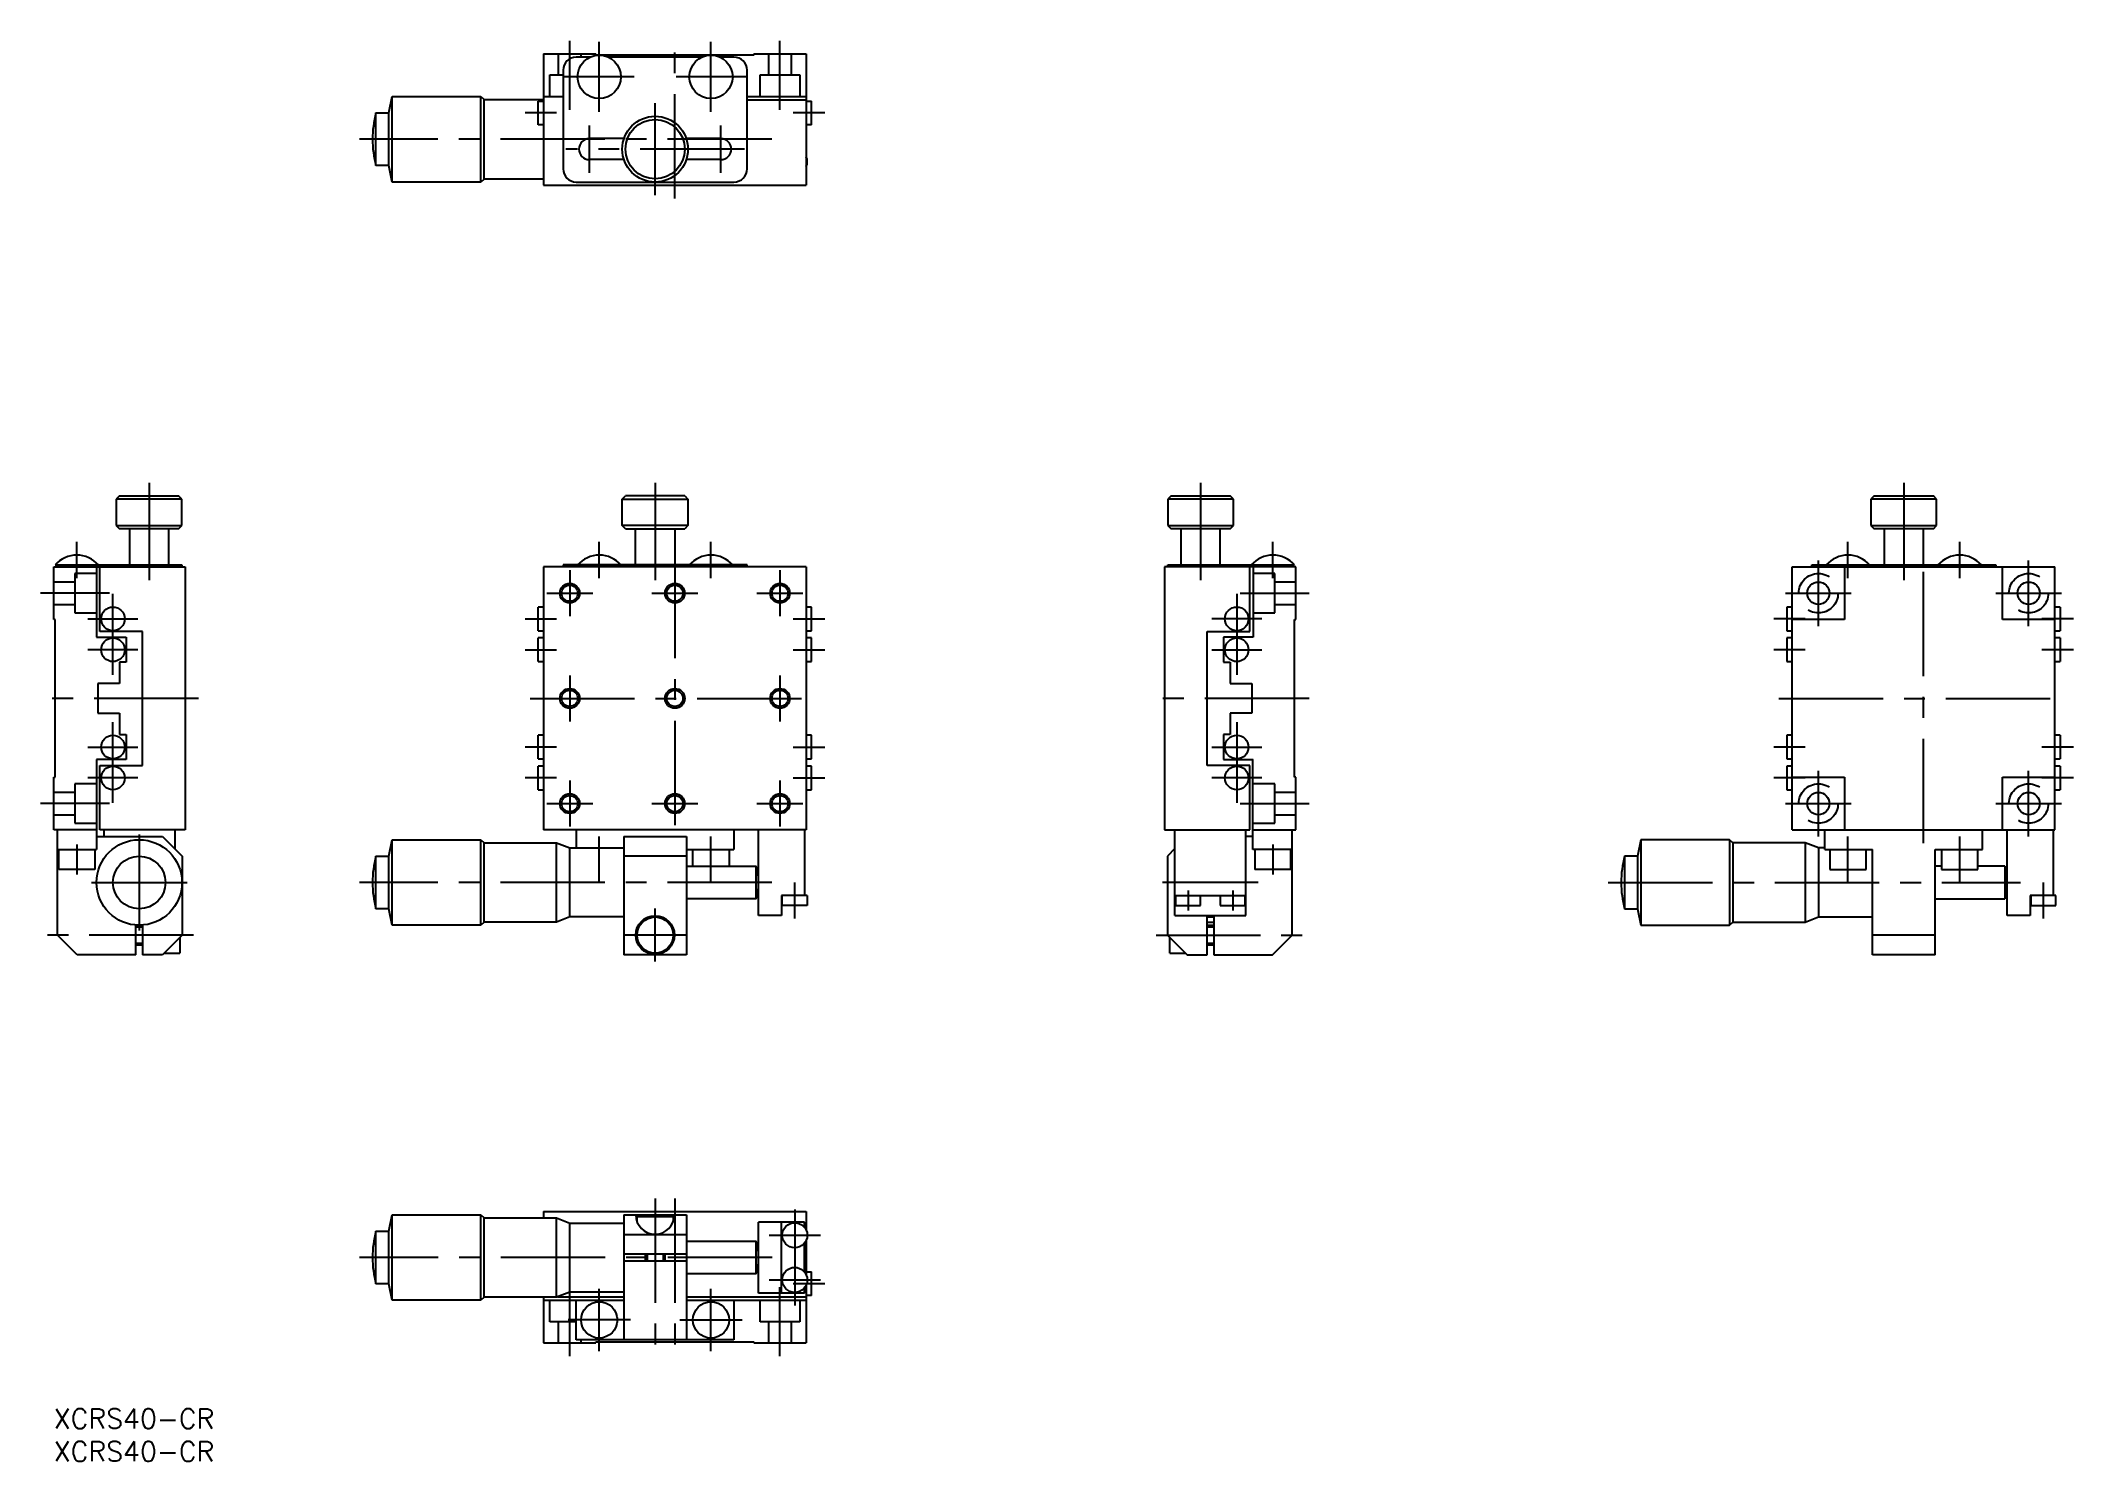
# Model space of a CAD drawing. Extents: x -2 to 307, y -8 to 208.
import ezdxf

# ---------------------------------------------------------------- set-up
doc = ezdxf.new("R2010")
doc.units = 0
doc.header["$LTSCALE"] = 0.5
doc.linetypes.add('CENTER', pattern=[50.8, 31.75, -6.35, 6.35, -6.35])
doc.linetypes.add('DASHED', pattern=[19.05, 12.7, -6.35])
for name, color, linetype in [('MSM_CENTER', 1, 'CENTER'), ('MSM_CONTINUOUS', 7, 'CONTINUOUS'), ('MSM_DASHED', 4, 'DASHED'), ('MSM_NARROW', 5, 'CONTINUOUS'), ('MSM_PART_NUMBER', 7, 'CONTINUOUS')]:
    doc.layers.add(name, color=color, linetype=linetype)
doc.styles.get("Standard").update_dxf_attribs({"font": 'txt.shx', "height": 3, "bigfont": 'bigfont.shx'})

# ---------------------------------------------------------------- blocks, each defined once
blk = doc.blocks.new('*U2')
at = {"layer": 'MSM_PART_NUMBER'}
blk.add_text('XCRS40-CR', height=3, dxfattribs=at).set_placement((0, -3))
blk = doc.blocks.new('*U3')
at = {"layer": 'MSM_PART_NUMBER'}
blk.add_text('XCRS40-CR', height=3, dxfattribs=at).set_placement((0, -8))

msp = doc.modelspace()

# ---------------------------------------------------------------- linework, layer by layer
at = {"layer": 'MSM_CENTER'}
for p, q in [((78.5, 197.6), (78.5, 208.1)), ((83, 197.3), (83, 207.9)), ((94.5, 184.1), (94.5, 208.1)), ((100, 197.3), (100, 207.9)), ((110.5, 197.6), (110.5, 208.1)), ((88.3, 202.6), (77.7, 202.6)), ((105.3, 202.6), (94.7, 202.6)), ((91.5, 184.6), (91.5, 198.6)), ((76.5, 197.1), (71.7, 197.1)), ((81.5, 187.999414), (81.5, 195.200586)), ((101.5, 187.999414), (101.5, 195.200586)), ((117.3, 197.1), (112.5, 197.1)), ((109.25, 193.1), (46.5, 193.1)), ((105.100586, 191.6), (77.899414, 191.6)), ((14.5, 140.85), (14.5, 126.05)), ((91.5, 140.85), (91.5, 126.05)), ((174.5, 140.85), (174.5, 126.05)), ((281.5, 140.85), (281.5, 126.05)), ((3.5, 126.35), (3.5, 131.852686)), ((83, 126.35), (83, 131.852686)), ((94.5, 130.05), (94.5, 86.05)), ((100, 126.35), (100, 131.852686)), ((185.5, 126.35), (185.5, 131.852686)), ((273, 126.35), (273, 131.852686)), ((284.5, 86.05), (284.5, 130.05)), ((290, 131.852686), (290, 126.35)), ((78.5, 127.55), (78.5, 120.55)), ((110.5, 127.55), (110.5, 120.55)), ((268.5, 119.05), (268.5, 129.05)), ((300.5, 119.05), (300.5, 129.05)), ((8.5, 124.05), (-2, 124.05)), ((9, 111.65), (9, 123.95)), ((75, 124.05), (82, 124.05)), ((91, 124.05), (98, 124.05)), ((107, 124.05), (114, 124.05)), ((180, 123.95), (180, 111.65)), ((180.5, 124.05), (191, 124.05)), ((263.5, 124.05), (273.5, 124.05)), ((295.5, 124.05), (305.5, 124.05)), ((5.2, 120.15), (12.8, 120.15)), ((71.7, 120.15), (76.5, 120.15)), ((112.5, 120.15), (117.3, 120.15)), ((183.8, 120.15), (176.2, 120.15)), ((266.5, 120.15), (261.7, 120.15)), ((307.3, 120.15), (302.5, 120.15)), ((12.8, 115.45), (5.2, 115.45)), ((71.7, 115.45), (76.5, 115.45)), ((112.5, 115.45), (117.3, 115.45)), ((176.2, 115.45), (183.8, 115.45)), ((266.5, 115.45), (261.7, 115.45)), ((307.3, 115.45), (302.5, 115.45)), ((78.5, 111.55), (78.5, 104.55)), ((110.5, 111.55), (110.5, 104.55)), ((22, 108.05), (-2, 108.05)), ((72.5, 108.05), (116.5, 108.05)), ((191, 108.05), (167, 108.05)), ((262.5, 108.05), (306.5, 108.05)), ((9, 92.15), (9, 104.45)), ((180, 104.45), (180, 92.15)), ((5.2, 100.65), (12.8, 100.65)), ((76.5, 100.65), (71.7, 100.65)), ((112.5, 100.65), (117.3, 100.65)), ((176.2, 100.65), (183.8, 100.65)), ((266.5, 100.65), (261.7, 100.65)), ((307.3, 100.65), (302.5, 100.65)), ((12.8, 95.95), (5.2, 95.95)), ((76.5, 95.95), (71.7, 95.95)), ((112.5, 95.95), (117.3, 95.95)), ((183.8, 95.95), (176.2, 95.95)), ((266.5, 95.95), (261.7, 95.95)), ((268.5, 87.05), (268.5, 97.05)), ((300.5, 87.05), (300.5, 97.05)), ((307.3, 95.95), (302.5, 95.95)), ((78.5, 95.55), (78.5, 88.55)), ((110.5, 95.55), (110.5, 88.55)), ((8.5, 92.05), (-2, 92.05)), ((75, 92.05), (82, 92.05)), ((91, 92.05), (98, 92.05)), ((107, 92.05), (114, 92.05)), ((180.5, 92.05), (191, 92.05)), ((263.5, 92.05), (273.5, 92.05)), ((295.5, 92.05), (305.5, 92.05)), ((13, 87.331417), (13, 72.768583)), ((83, 80.05), (83, 87.05)), ((100, 80.05), (100, 87.05)), ((273, 80.05), (273, 87.05)), ((290, 87.05), (290, 80.05)), ((3.5, 85.831263), (3.5, 81.268737)), ((185.5, 85.831417), (185.5, 81.268583)), ((5.718583, 80.05), (20.281417, 80.05)), ((109.25, 80.05), (46.5, 80.05)), ((112.75, 74.55), (112.75, 80.05)), ((183.281417, 80.05), (168.718583, 80.05)), ((172.6, 78.831417), (172.6, 75.768583)), ((179.4, 78.831417), (179.4, 75.768583)), ((236.5, 80.05), (299.25, 80.05)), ((302.75, 74.55), (302.75, 80.05)), ((91.5, 68.026379), (91.5, 76.073621)), ((21.281417, 72.05), (-1.45, 72.05)), ((95.523621, 72.05), (87.476379, 72.05)), ((167.718583, 72.05), (190.45, 72.05)), ((91.5, 32), (91.5, 8.2)), ((94.5, 32), (94.5, 8)), ((112.75, 30.3), (112.75, 15.7)), ((108.85, 26.4), (116.65, 26.4)), ((109.3, 23), (46.5, 23)), ((108.85, 19.6), (116.65, 19.6)), ((117.3, 19), (112.5, 19)), ((78.5, 8), (78.5, 18.5)), ((83, 8.75), (83, 18.25)), ((100, 8.75), (100, 18.25)), ((110.5, 8), (110.5, 18.5)), ((87.75, 13.5), (78.25, 13.5)), ((95.25, 13.5), (104.75, 13.5))]:
    msp.add_line(p, q, dxfattribs=at)
at = {"layer": 'MSM_CONTINUOUS'}
for p, q in [((74.5, 206.1), (82.5, 206.1)), ((74.5, 206.1), (74.5, 186.1)), ((81.625227, 205.6), (79.5, 205.6)), ((82.5, 205.9), (82.5, 206.1)), ((106.5, 205.9), (82.5, 205.9)), ((98.625227, 205.6), (84.374773, 205.6)), ((103.5, 205.6), (101.374773, 205.6)), ((106.5, 206.1), (114.5, 206.1)), ((106.5, 206.1), (106.5, 205.9)), ((114.5, 206.1), (114.5, 186.1)), ((77.5, 203.6), (77.5, 188.6)), ((105.5, 188.6), (105.5, 203.6)), ((51, 197.1), (51.5, 199.6)), ((51.5, 199.6), (65, 199.6)), ((51.5, 186.6), (51.5, 199.6)), ((65, 199.6), (65.5, 199.15)), ((65, 186.6), (65, 199.6)), ((65.5, 199.15), (74.5, 199.15)), ((65.5, 187.05), (65.5, 199.15)), ((73.7, 195.3), (73.7, 198.9)), ((73.7, 198.9), (74.5, 198.9)), ((74.5, 199.6), (77.5, 199.6)), ((105.5, 199.6), (114.5, 199.6)), ((105.5, 199.1), (114.5, 199.1)), ((114.5, 198.9), (115.3, 198.9)), ((115.3, 195.3), (115.3, 198.9)), ((49, 197.1), (51, 197.1)), ((49, 189.1), (49, 197.1)), ((51, 189.1), (51, 197.1)), ((74.5, 195.3), (73.7, 195.3)), ((115.3, 195.3), (114.5, 195.3)), ((86.762912, 193.2), (81.5, 193.2)), ((101.5, 193.2), (96.237088, 193.2)), ((51, 189.1), (49, 189.1)), ((51.5, 186.6), (51, 189.1)), ((86.762912, 190), (81.5, 190)), ((101.5, 190), (96.237088, 190)), ((65, 186.6), (51.5, 186.6)), ((65.5, 187.05), (65, 186.6)), ((74.5, 187.05), (65.5, 187.05)), ((74.5, 186.1), (114.5, 186.1)), ((79.5, 186.6), (103.5, 186.6)), ((10, 138.85), (9.5, 138.35)), ((19.5, 138.35), (9.5, 138.35)), ((9.5, 138.35), (9.5, 134.35)), ((10, 138.85), (19, 138.85)), ((19.5, 138.35), (19, 138.85)), ((19.5, 134.35), (19.5, 138.35)), ((86.5, 138.35), (87, 138.85)), ((86.5, 138.35), (96.5, 138.35)), ((86.5, 134.35), (86.5, 138.35)), ((96, 138.85), (87, 138.85)), ((96, 138.85), (96.5, 138.35)), ((96.5, 138.35), (96.5, 134.35)), ((170, 138.85), (169.5, 138.35)), ((179.5, 138.35), (169.5, 138.35)), ((169.5, 138.35), (169.5, 134.35)), ((170, 138.85), (179, 138.85)), ((179.5, 138.35), (179, 138.85)), ((179.5, 134.35), (179.5, 138.35)), ((277, 138.85), (276.5, 138.35)), ((286.5, 138.35), (276.5, 138.35)), ((276.5, 138.35), (276.5, 134.35)), ((277, 138.85), (286, 138.85)), ((286.5, 138.35), (286, 138.85)), ((286.5, 134.35), (286.5, 138.35)), ((9.5, 134.35), (19.5, 134.35)), ((9.5, 134.35), (10, 133.85)), ((19, 133.85), (10, 133.85)), ((11.5, 133.85), (11.5, 128.35)), ((17.5, 128.35), (17.5, 133.85)), ((19, 133.85), (19.5, 134.35)), ((96.5, 134.35), (86.5, 134.35)), ((87, 133.85), (86.5, 134.35)), ((87, 133.85), (96, 133.85)), ((88.5, 128.35), (88.5, 133.85)), ((94.5, 133.85), (94.5, 128.35)), ((96.5, 134.35), (96, 133.85)), ((169.5, 134.35), (179.5, 134.35)), ((169.5, 134.35), (170, 133.85)), ((179, 133.85), (170, 133.85)), ((171.5, 133.85), (171.5, 128.35)), ((177.5, 128.35), (177.5, 133.85)), ((179, 133.85), (179.5, 134.35)), ((276.5, 134.35), (286.5, 134.35)), ((276.5, 134.35), (277, 133.85)), ((286, 133.85), (277, 133.85)), ((278.5, 133.85), (278.5, 128.35)), ((284.5, 128.35), (284.5, 133.85)), ((286, 133.85), (286.5, 134.35)), ((0, 128.05), (20, 128.05)), ((0, 120.05), (0, 128.05)), ((0.2, 128.35), (19.5, 128.35)), ((0.5, 128.05), (0.5, 128.35)), ((6.5, 128.05), (6.5, 117.35)), ((7, 118.25), (7, 128.05)), ((19.5, 128.35), (19.5, 128.05)), ((20, 128.05), (20, 88.05)), ((74.5, 128.05), (74.5, 88.05)), ((114.5, 128.05), (74.5, 128.05)), ((105.5, 128.35), (77.5, 128.35)), ((77.5, 128.35), (77.5, 128.05)), ((105.5, 128.05), (105.5, 128.35)), ((114.5, 128.05), (114.5, 88.05)), ((169, 128.05), (169, 88.05)), ((189, 128.05), (169, 128.05)), ((169.5, 128.35), (188.8, 128.35)), ((169.5, 128.05), (169.5, 128.35)), ((182, 118.25), (182, 128.05)), ((182.5, 128.05), (182.5, 117.35)), ((188.5, 128.35), (188.5, 128.05)), ((189, 120.05), (189, 128.05)), ((264.5, 88.05), (264.5, 128.05)), ((264.5, 128.05), (304.5, 128.05)), ((267.5, 128.35), (295.5, 128.35)), ((267.5, 128.05), (267.5, 128.35)), ((272.5, 128.05), (272.5, 120.05)), ((295.5, 128.35), (295.5, 128.05)), ((296.5, 120.05), (296.5, 128.05)), ((304.5, 88.05), (304.5, 128.05)), ((73.7, 118.35), (73.7, 121.95)), ((74.5, 121.95), (73.7, 121.95)), ((115.3, 121.95), (114.5, 121.95)), ((115.3, 118.35), (115.3, 121.95)), ((263.7, 121.95), (263.7, 118.35)), ((264.5, 121.95), (263.7, 121.95)), ((305.3, 121.95), (304.5, 121.95)), ((305.3, 121.95), (305.3, 118.35)), ((0.2, 120.05), (0, 120.05)), ((0.2, 96.05), (0.2, 120.05)), ((13.5, 118.25), (7, 118.25)), ((13.5, 97.85), (13.5, 118.25)), ((73.7, 118.35), (74.5, 118.35)), ((114.5, 118.35), (115.3, 118.35)), ((175.5, 97.85), (175.5, 118.25)), ((175.5, 118.25), (182, 118.25)), ((188.8, 96.05), (188.8, 120.05)), ((188.8, 120.05), (189, 120.05)), ((263.7, 118.35), (264.5, 118.35)), ((272.5, 120.05), (264.5, 120.05)), ((304.5, 120.05), (296.5, 120.05)), ((304.5, 118.35), (305.3, 118.35)), ((6.5, 117.35), (11, 117.35)), ((11, 117.35), (11, 113.55)), ((73.7, 113.65), (73.7, 117.25)), ((74.5, 117.25), (73.7, 117.25)), ((115.3, 117.25), (114.5, 117.25)), ((115.3, 113.65), (115.3, 117.25)), ((182.5, 117.35), (178, 117.35)), ((178, 117.35), (178, 113.55)), ((263.7, 117.25), (263.7, 113.65)), ((264.5, 117.25), (263.7, 117.25)), ((305.3, 117.25), (304.5, 117.25)), ((305.3, 117.25), (305.3, 113.65)), ((10, 113.55), (10, 110.3)), ((11, 113.55), (10, 113.55)), ((73.7, 113.65), (74.5, 113.65)), ((114.5, 113.65), (115.3, 113.65)), ((178, 113.55), (179, 113.55)), ((179, 113.55), (179, 110.3)), ((263.7, 113.65), (264.5, 113.65)), ((304.5, 113.65), (305.3, 113.65)), ((6.7, 110.3), (6.7, 105.8)), ((10, 110.3), (6.7, 110.3)), ((179, 110.3), (182.3, 110.3)), ((182.3, 110.3), (182.3, 105.8)), ((6.7, 105.8), (10, 105.8)), ((10, 105.8), (10, 102.55)), ((179, 105.8), (179, 102.55)), ((182.3, 105.8), (179, 105.8)), ((10, 102.55), (11, 102.55)), ((11, 102.55), (11, 98.75)), ((73.7, 98.85), (73.7, 102.45)), ((74.5, 102.45), (73.7, 102.45)), ((115.3, 102.45), (114.5, 102.45)), ((115.3, 98.85), (115.3, 102.45)), ((178, 102.55), (178, 98.75)), ((179, 102.55), (178, 102.55)), ((263.7, 102.45), (263.7, 98.85)), ((264.5, 102.45), (263.7, 102.45)), ((305.3, 102.45), (304.5, 102.45)), ((305.3, 102.45), (305.3, 98.85)), ((0, 88.05), (0, 96.05)), ((0, 96.05), (0.2, 96.05)), ((6.5, 98.75), (6.5, 85.05)), ((11, 98.75), (6.5, 98.75)), ((7, 88.05), (7, 97.85)), ((7, 97.85), (13.5, 97.85)), ((73.7, 98.85), (74.5, 98.85)), ((73.7, 94.15), (73.7, 97.75)), ((74.5, 97.75), (73.7, 97.75)), ((114.5, 98.85), (115.3, 98.85)), ((115.3, 97.75), (114.5, 97.75)), ((115.3, 94.15), (115.3, 97.75)), ((182, 97.85), (175.5, 97.85)), ((178, 98.75), (182.5, 98.75)), ((182, 88.05), (182, 97.85)), ((182.45, 85.05), (182.45, 98.75)), ((189, 96.05), (188.8, 96.05)), ((189, 88.05), (189, 96.05)), ((263.7, 98.85), (264.5, 98.85)), ((263.7, 97.75), (263.7, 94.15)), ((264.5, 97.75), (263.7, 97.75)), ((264.5, 96.05), (272.5, 96.05)), ((272.5, 96.05), (272.5, 88.05)), ((296.5, 88.05), (296.5, 96.05)), ((296.5, 96.05), (304.5, 96.05)), ((304.5, 98.85), (305.3, 98.85)), ((305.3, 97.75), (304.5, 97.75)), ((305.3, 97.75), (305.3, 94.15)), ((73.7, 94.15), (74.5, 94.15)), ((114.5, 94.15), (115.3, 94.15)), ((263.7, 94.15), (264.5, 94.15)), ((304.5, 94.15), (305.3, 94.15)), ((6.5, 88.05), (0, 88.05)), ((0.55, 72.05), (0.55, 88.05)), ((6.55, 87.05), (16.55, 87.05)), ((20, 88.05), (7, 88.05)), ((7.6, 88.05), (7.6, 87.05)), ((16.55, 87.05), (19.55, 84.05)), ((18.4, 88.05), (18.4, 85.2)), ((114.5, 88.05), (74.5, 88.05)), ((79.5, 88.05), (79.5, 85.3)), ((86.75, 87.05), (86.75, 69.05)), ((86.75, 87.05), (96.25, 87.05)), ((96.25, 87.05), (96.25, 69.05)), ((103.5, 88.05), (103.5, 85.05)), ((107.25, 75.05), (107.25, 88.05)), ((114.25, 88.05), (114.25, 78.05)), ((169, 88.05), (182, 88.05)), ((170.6, 75.05), (170.6, 88.05)), ((181.4, 75.05), (181.4, 88.05)), ((182.45, 87.05), (181.4, 87.05)), ((182.45, 88.05), (189, 88.05)), ((188.45, 72.05), (188.45, 88.05)), ((264.5, 88.05), (304.5, 88.05)), ((269.5, 85.05), (269.5, 88.05)), ((293.5, 85.05), (293.5, 88.05)), ((297.25, 75.05), (297.25, 88.05)), ((304.25, 88.05), (304.25, 78.05)), ((0.5, 85.05), (6.5, 85.05)), ((0.75, 82.05), (0.75, 85.05)), ((6.25, 85.05), (6.25, 82.05)), ((19.55, 84.05), (19.55, 72.05)), ((49, 84.05), (51, 84.05)), ((49, 76.05), (49, 84.05)), ((51, 84.05), (51.5, 86.55)), ((51, 76.05), (51, 84.05)), ((51.5, 73.55), (51.5, 86.55)), ((51.5, 86.55), (65, 86.55)), ((65, 86.55), (65.5, 86.1)), ((65, 73.55), (65, 86.55)), ((65.5, 86.1), (76.5, 86.1)), ((65.5, 74), (65.5, 86.1)), ((76.5, 86.1), (78.5, 85.3)), ((76.5, 74), (76.5, 86.1)), ((78.5, 85.3), (86.75, 85.3)), ((78.5, 74.8), (78.5, 85.3)), ((96.25, 84.05), (86.75, 84.05)), ((96.25, 85.05), (103.5, 85.05)), ((97.25, 82.55), (97.25, 85.05)), ((102.75, 85.05), (102.75, 82.55)), ((170.6, 85.2), (169.45, 84.05)), ((169.45, 84.05), (169.45, 72.05)), ((188.45, 85.05), (182.45, 85.05)), ((182.75, 85.05), (182.75, 82.05)), ((188.25, 82.05), (188.25, 85.05)), ((241, 84.05), (239, 84.05)), ((239, 84.05), (239, 76.05)), ((241.5, 86.55), (241, 84.05)), ((241, 84.05), (241, 76.05)), ((255, 86.55), (241.5, 86.55)), ((241.5, 86.55), (241.5, 73.55)), ((255.5, 86.1), (255, 86.55)), ((255, 86.55), (255, 73.55)), ((266.5, 86.1), (255.5, 86.1)), ((255.5, 86.1), (255.5, 74)), ((268.5, 85.3), (266.5, 86.1)), ((266.5, 86.1), (266.5, 74)), ((269.5, 85.3), (268.5, 85.3)), ((268.5, 85.3), (268.5, 74.8)), ((269.5, 85.05), (276.75, 85.05)), ((270.25, 85.05), (270.25, 82.05)), ((275.75, 82.05), (275.75, 85.05)), ((276.75, 69.05), (276.75, 85.05)), ((286.25, 69.05), (286.25, 85.05)), ((286.25, 85.05), (293.5, 85.05)), ((287.25, 85.05), (287.25, 82.05)), ((292.75, 82.05), (292.75, 85.05)), ((6.25, 82.05), (0.75, 82.05)), ((96.25, 82.55), (106.88, 82.55)), ((106.88, 77.55), (106.88, 82.55)), ((188.25, 82.05), (182.75, 82.05)), ((270.25, 82.05), (275.75, 82.05)), ((287.25, 82.55), (286.25, 82.55)), ((287.25, 82.05), (292.75, 82.05)), ((296.88, 82.55), (292.75, 82.55)), ((296.88, 82.55), (296.88, 77.55)), ((106.88, 77.55), (96.25, 77.55)), ((110.75, 78.05), (110.75, 75.05)), ((114.65, 78.05), (110.75, 78.05)), ((110.85, 76.55), (110.85, 78.05)), ((114.65, 78.05), (114.65, 76.55)), ((170.6, 78.05), (181.4, 78.05)), ((170.7, 78.05), (170.7, 76.55)), ((174.5, 76.55), (174.5, 78.05)), ((177.5, 78.05), (177.5, 76.55)), ((181.3, 76.55), (181.3, 78.05)), ((286.25, 77.55), (296.88, 77.55)), ((300.75, 78.05), (300.75, 75.05)), ((304.65, 78.05), (300.75, 78.05)), ((300.85, 78.05), (300.85, 76.55)), ((304.65, 76.55), (304.65, 78.05)), ((51, 76.05), (49, 76.05)), ((51.5, 73.55), (51, 76.05)), ((78.5, 74.8), (76.5, 74)), ((86.75, 74.8), (78.5, 74.8)), ((110.75, 75.05), (107.25, 75.05)), ((114.65, 76.55), (110.85, 76.55)), ((170.6, 75.05), (181.4, 75.05)), ((170.7, 76.55), (174.5, 76.55)), ((175.5, 69.05), (175.5, 75.05)), ((176.5, 75.05), (176.5, 69.05)), ((177.5, 76.55), (181.3, 76.55)), ((239, 76.05), (241, 76.05)), ((241, 76.05), (241.5, 73.55)), ((266.5, 74), (268.5, 74.8)), ((268.5, 74.8), (276.75, 74.8)), ((300.75, 75.05), (297.25, 75.05)), ((300.85, 76.55), (304.65, 76.55)), ((3.55, 69.05), (0.55, 72.05)), ((12.5, 69.05), (12.5, 73.569259)), ((12.5, 73.55), (13.5, 73.55)), ((13.5, 73.569259), (13.5, 69.05)), ((19.55, 72.05), (16.55, 69.05)), ((19.2, 71.699609), (19.2, 69.3)), ((65, 73.55), (51.5, 73.55)), ((65.5, 74), (65, 73.55)), ((76.5, 74), (65.5, 74)), ((96.25, 72.05), (86.75, 72.05)), ((169.45, 72.05), (172.45, 69.05)), ((169.8, 69.3), (169.8, 71.699609)), ((175.5, 73.55), (176.5, 73.55)), ((185.45, 69.05), (188.45, 72.05)), ((241.5, 73.55), (255, 73.55)), ((255, 73.55), (255.5, 74)), ((255.5, 74), (266.5, 74)), ((286.25, 72.05), (276.75, 72.05)), ((12.5, 69.05), (3.55, 69.05)), ((12.5, 70.55), (13.5, 70.55)), ((16.55, 69.05), (13.5, 69.05)), ((16.8, 69.3), (19.2, 69.3)), ((96.25, 69.05), (86.75, 69.05)), ((169.8, 69.3), (172.2, 69.3)), ((172.45, 69.05), (175.5, 69.05)), ((175.5, 70.55), (176.5, 70.55)), ((176.5, 69.05), (185.45, 69.05)), ((286.25, 69.05), (276.75, 69.05)), ((51, 27), (51.5, 29.5)), ((51.5, 29.5), (65, 29.5)), ((51.5, 16.5), (51.5, 29.5)), ((65, 29.5), (65.5, 29.05)), ((65, 16.5), (65, 29.5)), ((65.5, 29.05), (76.5, 29.05)), ((65.5, 16.95), (65.5, 29.05)), ((74.5, 30), (114.5, 30)), ((74.5, 30), (74.5, 29.05)), ((76.5, 29.05), (78.5, 28.25)), ((76.5, 16.95), (76.5, 29.05)), ((78.5, 28.25), (86.75, 28.25)), ((78.5, 17.75), (78.5, 28.25)), ((86.75, 29.5), (96.25, 29.5)), ((86.75, 29.5), (86.75, 10.5)), ((88.75, 28.432292), (88.75, 29.2)), ((94.25, 29.2), (88.75, 29.2)), ((94.25, 29.2), (94.25, 28.432292)), ((96.25, 29.5), (96.25, 10.5)), ((107.25, 17.6), (107.25, 28.4)), ((114.25, 28.4), (107.25, 28.4)), ((110.75, 17.6), (110.75, 28.4)), ((114.25, 27.56619), (114.25, 28.4)), ((114.5, 30), (114.5, 27.139932)), ((49, 27), (51, 27)), ((49, 19), (49, 27)), ((51, 19), (51, 27)), ((86.75, 26.5), (96.25, 26.5)), ((96.25, 25.5), (106.88, 25.5)), ((106.88, 20.5), (106.88, 25.5)), ((114.25, 20.76619), (114.25, 25.23381)), ((114.5, 25.660068), (114.5, 20.339932)), ((96.25, 23.5), (86.75, 23.5)), ((86.75, 22.5), (96.25, 22.5)), ((90, 23.5), (90, 22.5)), ((93, 23.5), (93, 22.5)), ((51, 19), (49, 19)), ((51.5, 16.5), (51, 19)), ((106.88, 20.5), (96.25, 20.5)), ((114.5, 20.8), (115.3, 20.8)), ((114.5, 18.860068), (114.5, 10)), ((115.3, 17.2), (115.3, 20.8)), ((65, 16.5), (51.5, 16.5)), ((65.5, 16.95), (65, 16.5)), ((76.5, 16.95), (65.5, 16.95)), ((74.5, 16.95), (74.5, 10)), ((74.5, 16.5), (86.75, 16.5)), ((78.5, 17.75), (76.5, 16.95)), ((76.625, 17), (86.75, 17)), ((86.75, 17.75), (78.5, 17.75)), ((79.5, 10.5), (79.5, 16.5)), ((96.25, 17), (114.5, 17)), ((96.25, 16.5), (114.5, 16.5)), ((103.5, 16.5), (103.5, 10.5)), ((114.25, 17.6), (107.25, 17.6)), ((114.25, 17.6), (114.25, 18.43381)), ((115.3, 17.2), (114.5, 17.2)), ((74.5, 10), (82.5, 10)), ((103.5, 10.5), (79.5, 10.5)), ((82.5, 10.2), (106.5, 10.2)), ((82.5, 10), (82.5, 10.2)), ((106.5, 10.2), (106.5, 10)), ((106.5, 10), (114.5, 10))]:
    msp.add_line(p, q, dxfattribs=at)
for centre, radius in [((83, 202.6), 3.3), ((100, 202.6), 3.3), ((91.5, 191.6), 5), ((91.5, 191.6), 4.5), ((78.5, 124.05), 1.2295), ((94.5, 124.05), 1.2295), ((110.5, 124.05), 1.2295), ((268.5, 124.05), 1.7), ((300.5, 124.05), 1.7), ((9, 120.15), 1.8), ((180, 120.15), 1.8), ((9, 115.45), 1.8), ((180, 115.45), 1.8), ((78.5, 108.05), 1.2295), ((94.5, 108.05), 1.2295), ((110.5, 108.05), 1.2295), ((9, 100.65), 1.8), ((180, 100.65), 1.8), ((9, 95.95), 1.8), ((180, 95.95), 1.8), ((78.5, 92.05), 1.2295), ((94.5, 92.05), 1.2295), ((110.5, 92.05), 1.2295), ((268.5, 92.05), 1.7), ((300.5, 92.05), 1.7), ((13, 80.05), 6.5), ((13, 80.05), 4), ((91.5, 72.05), 2.95), ((91.5, 72.05), 2.75), ((112.75, 26.4), 1.9), ((112.75, 19.6), 1.9), ((83, 13.5), 2.75), ((100, 13.5), 2.75)]:
    msp.add_circle(centre, radius, dxfattribs=at)
for centre, radius, start, end in [((79.5, 203.6), 2, 90, 180), ((103.5, 203.6), 2, 0, 90), ((64.75, 193.1), 16.25, 165.7499673, 194.2500327), ((81.5, 191.6), 1.6, 90, 270), ((101.5, 191.6), 1.6, 270, 90), ((112.75, 189.7), 1.9, 337.080458, 22.919542), ((79.5, 188.6), 2, 180, 270), ((103.5, 188.6), 2, 270, 0), ((3.5, 125.470008), 4.379995, 41.11201418, 138.88798582), ((83, 125.470008), 4.379995, 41.11201418, 138.88798582), ((100, 125.470008), 4.379995, 41.11201418, 138.88798582), ((185.5, 125.470008), 4.379995, 41.11201418, 138.88798582), ((273, 125.470008), 4.379995, 41.11201418, 138.88798582), ((290, 125.470008), 4.379995, 41.11201418, 138.88798582), ((64.75, 80.05), 16.25, 165.7499673, 194.2500327), ((254.75, 80.05), 16.25, 165.7499673, 194.2500327), ((98.619054, 80.05), 8.630946, 343.16267424, 16.83732576), ((288.619054, 80.05), 8.630946, 343.16267424, 16.83732576), ((176, 80.05), 5.25, 264.5349762, 275.4650238), ((176, 80.05), 6.05, 265.25940465, 274.74059535), ((176, 80.05), 6.5, 265.58827421, 274.41172579), ((91.5, 29.5), 2.95, 180, 0), ((64.75, 23), 16.25, 165.7499673, 194.2500327), ((98.619054, 23), 8.630946, 343.16267424, 16.83732576)]:
    msp.add_arc(centre, radius, start, end, dxfattribs=at)
at = {"layer": 'MSM_DASHED'}
for p, q in [((76.8, 202.9), (76.8, 206.1)), ((80.2, 206.1), (80.2, 205.6)), ((108.8, 202.9), (108.8, 206.1)), ((112.2, 206.1), (112.2, 202.9)), ((75.5, 202.9), (77.5, 202.9)), ((75.5, 199.6), (75.5, 202.9)), ((107.5, 199.6), (107.5, 202.9)), ((107.5, 202.9), (113.5, 202.9)), ((113.5, 202.9), (113.5, 199.6)), ((3.2, 127.05), (3.2, 121.05)), ((6.5, 127.05), (3.2, 127.05)), ((185.8, 127.05), (182.5, 127.05)), ((185.8, 121.05), (185.8, 127.05)), ((3.2, 125.75), (0, 125.75)), ((189, 125.75), (185.8, 125.75)), ((0, 122.35), (3.2, 122.35)), ((3.2, 121.05), (6.5, 121.05)), ((182.5, 121.05), (185.8, 121.05)), ((185.8, 122.35), (189, 122.35)), ((3.2, 93.75), (0, 93.75)), ((3.2, 95.05), (3.2, 89.05)), ((6.5, 95.05), (3.2, 95.05)), ((185.8, 95.05), (182.5, 95.05)), ((185.8, 89.05), (185.8, 95.05)), ((189, 93.75), (185.8, 93.75)), ((0, 90.35), (3.2, 90.35)), ((185.8, 90.35), (189, 90.35)), ((3.2, 89.05), (6.5, 89.05)), ((182.5, 89.05), (185.8, 89.05)), ((75.5, 13.2), (75.5, 16.5)), ((107.5, 13.2), (107.5, 16.5)), ((113.5, 16.5), (113.5, 13.2)), ((79.5, 13.2), (75.5, 13.2)), ((76.8, 10), (76.8, 13.2)), ((113.5, 13.2), (107.5, 13.2)), ((108.8, 10), (108.8, 13.2)), ((112.2, 13.2), (112.2, 10)), ((80.2, 10.5), (80.2, 10))]:
    msp.add_line(p, q, dxfattribs=at)
for centre in [(268.5, 124.05), (300.5, 124.05), (268.5, 92.05), (300.5, 92.05)]:
    msp.add_circle(centre, 3, dxfattribs=at)
at = {"layer": 'MSM_NARROW'}
for p, q in [((12.5, 73.2795), (13.5, 73.2795)), ((175.5, 73.2795), (176.5, 73.2795)), ((12.5, 70.8205), (13.5, 70.8205)), ((175.5, 70.8205), (176.5, 70.8205)), ((90.2705, 23.5), (90.2705, 22.5)), ((92.7295, 23.5), (92.7295, 22.5))]:
    msp.add_line(p, q, dxfattribs=at)
for centre in [(78.5, 124.05), (94.5, 124.05), (110.5, 124.05), (78.5, 108.05), (94.5, 108.05), (110.5, 108.05), (78.5, 92.05), (94.5, 92.05), (110.5, 92.05)]:
    msp.add_circle(centre, 1.5, dxfattribs=at)

# ---------------------------------------------------------------- block references
at = {"layer": 'MSM_CONTINUOUS'}
for name in ['*U2', '*U3']:
    msp.add_blockref(name, (0, 0), dxfattribs=at)

doc.saveas('drawing.dxf')
